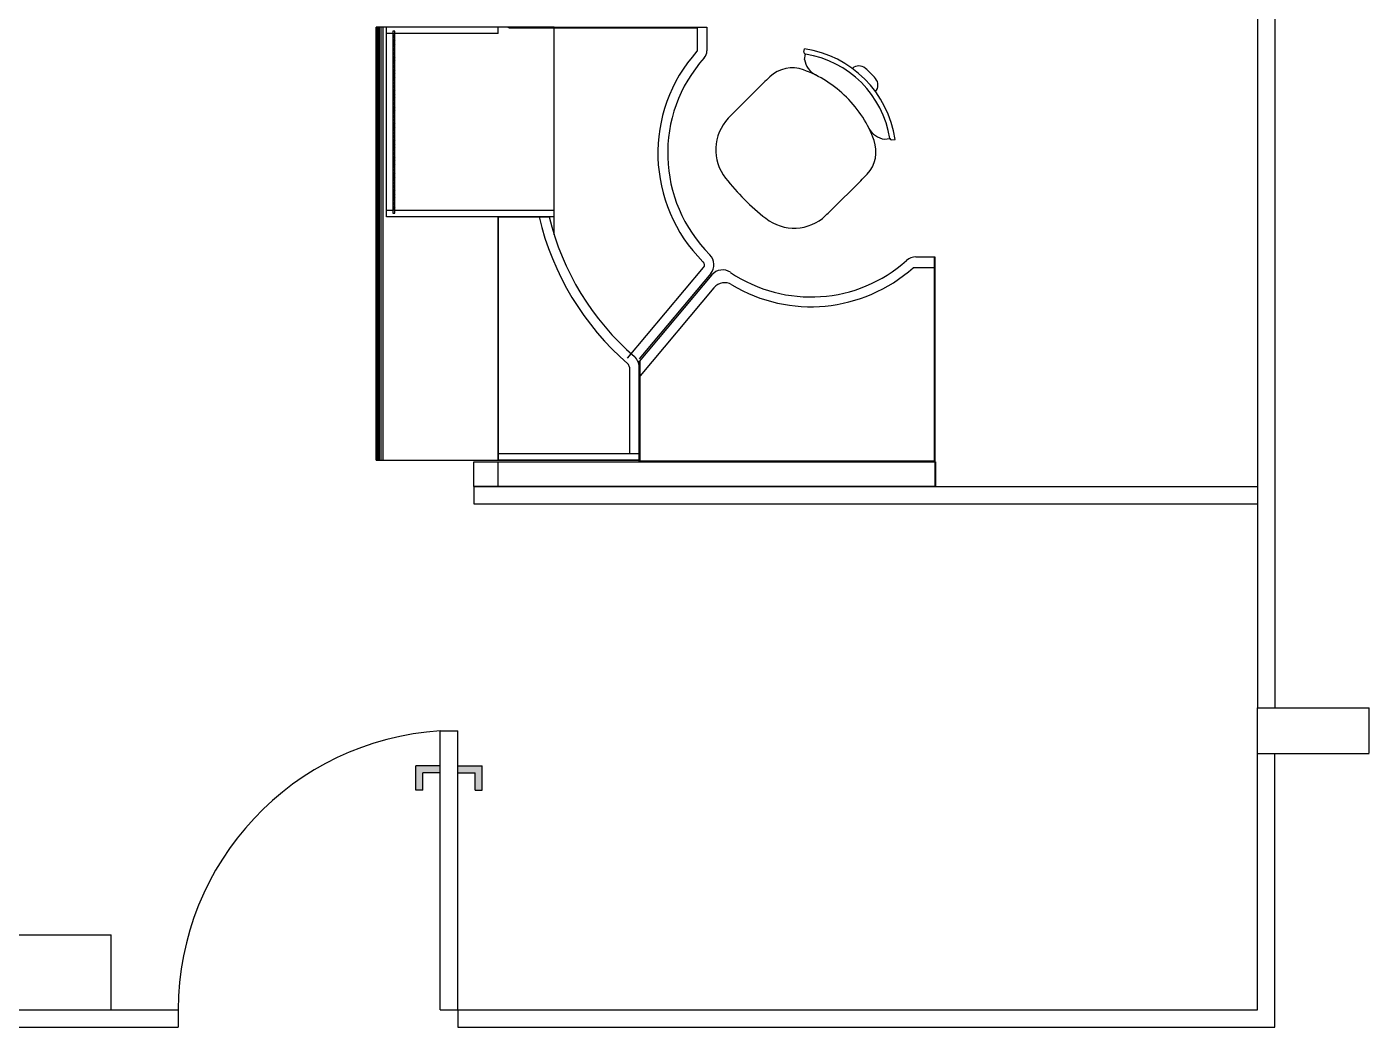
# Model space of a CAD drawing. Extents: x -22 to 17.7, y 1.4 to 35.6.
# Drawn here: x -0.146 to 3.697, y 8.573 to 11.438 of the extents above; entities that cross this region are included whole.
import ezdxf

# ---------------------------------------------------------------- set-up
doc = ezdxf.new("R2010")
doc.units = 0
doc.header["$LTSCALE"] = 0.02
doc.layers.get('0').update_dxf_attribs({"linetype": 'CONTINUOUS'})
doc.layers.add('ARCOND_BASE', color=7, linetype='CONTINUOUS')

# ---------------------------------------------------------------- blocks, each defined once
blk = doc.blocks.new('*X121')
at = {"color": 0}
for p, q in [((1170.7261, 1261.4762), (1170.7313, 1261.4814)), ((1170.7261, 1261.4709), (1170.7321, 1261.4769)), ((1170.7261, 1261.4656), (1170.7321, 1261.4716)), ((1170.7261, 1261.4603), (1170.7321, 1261.4663)), ((1170.7261, 1261.455), (1170.7321, 1261.461)), ((1170.7261, 1261.4497), (1170.7321, 1261.4557)), ((1170.7261, 1261.4444), (1170.7321, 1261.4504)), ((1170.7261, 1261.4391), (1170.7321, 1261.4451)), ((1170.7261, 1261.4338), (1170.7321, 1261.4398)), ((1170.7261, 1261.4285), (1170.7321, 1261.4345)), ((1170.7261, 1261.4232), (1170.7321, 1261.4292)), ((1170.7261, 1261.4179), (1170.7321, 1261.4239)), ((1170.7261, 1261.4126), (1170.7321, 1261.4186)), ((1170.7261, 1261.4073), (1170.7321, 1261.4133)), ((1170.7261, 1261.402), (1170.7321, 1261.408)), ((1170.7261, 1261.3967), (1170.7321, 1261.4027)), ((1170.7261, 1261.3914), (1170.7321, 1261.3974)), ((1170.7261, 1261.3861), (1170.7321, 1261.3921)), ((1170.7261, 1261.3808), (1170.7321, 1261.3868)), ((1170.7261, 1261.3755), (1170.7321, 1261.3815)), ((1170.7261, 1261.3702), (1170.7321, 1261.3762)), ((1170.7261, 1261.3649), (1170.7321, 1261.3709)), ((1170.7261, 1261.3595), (1170.7321, 1261.3655)), ((1170.7261, 1261.3542), (1170.7321, 1261.3602)), ((1170.7261, 1261.3489), (1170.7321, 1261.3549)), ((1170.7261, 1261.3436), (1170.7321, 1261.3496)), ((1170.7261, 1261.3383), (1170.7321, 1261.3443)), ((1170.7261, 1261.333), (1170.7321, 1261.339)), ((1170.7261, 1261.3277), (1170.7321, 1261.3337)), ((1170.7261, 1261.3224), (1170.7321, 1261.3284)), ((1170.7261, 1261.3171), (1170.7321, 1261.3231)), ((1170.7261, 1261.3118), (1170.7321, 1261.3178)), ((1170.7261, 1261.3065), (1170.7321, 1261.3125)), ((1170.7261, 1261.3012), (1170.7321, 1261.3072)), ((1170.7261, 1261.2959), (1170.7321, 1261.3019)), ((1170.7261, 1261.2906), (1170.7321, 1261.2966)), ((1170.7261, 1261.2853), (1170.7321, 1261.2913)), ((1170.7261, 1261.28), (1170.7321, 1261.286)), ((1170.7261, 1261.2747), (1170.7321, 1261.2807)), ((1170.7261, 1261.2694), (1170.7321, 1261.2754)), ((1170.7261, 1261.2641), (1170.7321, 1261.2701)), ((1170.7261, 1261.2588), (1170.7321, 1261.2648)), ((1170.7261, 1261.2535), (1170.7321, 1261.2595)), ((1170.7261, 1261.2482), (1170.7321, 1261.2542)), ((1170.7261, 1261.2429), (1170.7321, 1261.2489)), ((1170.7261, 1261.2376), (1170.7321, 1261.2436)), ((1170.7261, 1261.2323), (1170.7321, 1261.2383)), ((1170.7261, 1261.227), (1170.7321, 1261.233)), ((1170.7261, 1261.2217), (1170.7321, 1261.2277)), ((1170.7261, 1261.2164), (1170.7321, 1261.2224)), ((1170.7261, 1261.2111), (1170.7321, 1261.2171)), ((1170.7261, 1261.2058), (1170.7321, 1261.2118)), ((1170.7261, 1261.2005), (1170.7321, 1261.2065)), ((1170.7261, 1261.1951), (1170.7321, 1261.2011)), ((1170.7261, 1261.1898), (1170.7321, 1261.1958)), ((1170.7261, 1261.1845), (1170.7321, 1261.1905)), ((1170.7261, 1261.1792), (1170.7321, 1261.1852)), ((1170.7261, 1261.1739), (1170.7321, 1261.1799)), ((1170.7261, 1261.1686), (1170.7321, 1261.1746)), ((1170.7261, 1261.1633), (1170.7321, 1261.1693)), ((1170.7261, 1261.158), (1170.7321, 1261.164)), ((1170.7261, 1261.1527), (1170.7321, 1261.1587)), ((1170.7261, 1261.1474), (1170.7321, 1261.1534)), ((1170.7261, 1261.1421), (1170.7321, 1261.1481)), ((1170.7261, 1261.1368), (1170.7321, 1261.1428)), ((1170.7261, 1261.1315), (1170.7321, 1261.1375)), ((1170.7261, 1261.1262), (1170.7321, 1261.1322)), ((1170.7261, 1261.1209), (1170.7321, 1261.1269)), ((1170.7261, 1261.1156), (1170.7321, 1261.1216)), ((1170.7261, 1261.1103), (1170.7321, 1261.1163)), ((1170.7261, 1261.105), (1170.7321, 1261.111)), ((1170.7261, 1261.0997), (1170.7321, 1261.1057)), ((1170.7261, 1261.0944), (1170.7321, 1261.1004)), ((1170.7261, 1261.0891), (1170.7321, 1261.0951)), ((1170.7261, 1261.0838), (1170.7321, 1261.0898)), ((1170.7261, 1261.0785), (1170.7321, 1261.0845)), ((1170.7261, 1261.0732), (1170.7321, 1261.0792)), ((1170.7261, 1261.0679), (1170.7321, 1261.0739)), ((1170.7261, 1261.0626), (1170.7321, 1261.0686)), ((1170.7261, 1261.0573), (1170.7321, 1261.0633)), ((1170.7261, 1261.052), (1170.7321, 1261.058)), ((1170.7261, 1261.0467), (1170.7321, 1261.0527)), ((1170.7261, 1261.0414), (1170.7321, 1261.0474)), ((1170.7261, 1261.036), (1170.7321, 1261.042)), ((1170.7261, 1261.0307), (1170.7321, 1261.0367)), ((1170.7261, 1261.0254), (1170.7321, 1261.0314)), ((1170.7261, 1261.0201), (1170.7321, 1261.0261)), ((1170.7261, 1261.0148), (1170.7321, 1261.0208)), ((1170.7261, 1261.0095), (1170.7321, 1261.0155)), ((1170.7261, 1261.0042), (1170.7321, 1261.0102)), ((1170.7261, 1260.9989), (1170.7321, 1261.0049)), ((1170.7261, 1260.9936), (1170.7321, 1260.9996)), ((1170.7261, 1260.9883), (1170.7321, 1260.9943)), ((1170.7261, 1260.983), (1170.7321, 1260.989)), ((1170.7261, 1260.9777), (1170.7321, 1260.9837)), ((1170.7281, 1260.9744), (1170.7321, 1260.9784))]:
    blk.add_line(p, q, dxfattribs=at)

msp = doc.modelspace()

# ---------------------------------------------------------------- linework, layer by layer
at = {"layer": 'ARCOND_BASE'}
for p, q in [((3.3774, 13.0075), (3.3774, 9.4875)), ((3.4274, 13.0075), (3.4274, 9.4875)), ((1.3641, 11.4369), (0.8541, 11.4369)), ((0.8541, 11.4369), (0.8541, 10.1969)), ((0.8548, 10.1969), (0.8548, 11.4369)), ((0.8568, 10.1969), (0.8568, 11.4369)), ((0.86, 10.1969), (0.86, 11.4369)), ((0.8641, 10.1969), (0.8641, 11.4369)), ((0.8689, 10.1969), (0.8689, 11.4369)), ((0.8741, 10.1969), (0.8741, 11.4369)), ((1.2041, 11.4369), (0.8841, 11.4369)), ((0.8841, 10.9119), (0.8841, 11.4369)), ((0.9021, 11.4189), (0.8841, 11.4189)), ((1.2041, 11.4189), (0.9081, 11.4189)), ((1.2041, 11.4189), (1.2041, 11.4369)), ((1.2314, 11.4369), (1.8014, 11.4369)), ((1.7734, 11.4344), (1.2339, 11.4344)), ((1.3641, 10.8427), (1.3641, 11.4369)), ((1.8014, 11.4369), (1.8014, 11.3696)), ((2.0793, 11.3655), (2.0807, 11.3748)), ((2.0811, 11.3445), (2.0833, 11.3602)), ((1.8774, 11.1915), (1.9625, 11.2766)), ((2.3096, 11.116), (2.3252, 11.1183)), ((2.3306, 11.1143), (2.3399, 11.1156)), ((2.2417, 10.9974), (2.1565, 10.9123)), ((0.8841, 10.8939), (0.8841, 10.9119)), ((0.9021, 10.9119), (0.8841, 10.9119)), ((1.3641, 10.8939), (0.8841, 10.8939)), ((1.3641, 10.9119), (0.9081, 10.9119)), ((1.2041, 10.8939), (1.3498, 10.8939)), ((1.2041, 10.1969), (1.2041, 10.8939)), ((1.2041, 10.8939), (1.2041, 10.2099)), ((1.3641, 10.8939), (1.3641, 10.9119)), ((1.3641, 10.8939), (1.3641, 10.9119)), ((2.3999, 10.7794), (2.4541, 10.7794)), ((2.4516, 10.7794), (2.4516, 10.1944)), ((2.4541, 10.7794), (2.4541, 10.1919)), ((1.8124, 10.7312), (1.6074, 10.4869)), ((1.8158, 10.7276), (1.6074, 10.4792)), ((2.3919, 10.7484), (2.4516, 10.7484)), ((1.8215, 10.6908), (1.6099, 10.4386)), ((1.5794, 10.4634), (1.5794, 10.2149)), ((1.6074, 10.1969), (1.6074, 10.4819)), ((1.6074, 10.1919), (1.6074, 10.4792)), ((1.6074, 10.4634), (1.6074, 10.1969)), ((1.6099, 10.1944), (1.6099, 10.4821)), ((0.8541, 10.1969), (1.6074, 10.1969)), ((1.6074, 10.2149), (1.2041, 10.2149)), ((1.2041, 10.2099), (1.2041, 10.1969)), ((1.6074, 10.1969), (1.2041, 10.1969)), ((1.5541, 10.1969), (1.2041, 10.1969)), ((1.2041, 10.1219), (1.2041, 10.1919)), ((2.4541, 10.1919), (1.6074, 10.1919)), ((2.4516, 10.1944), (1.6099, 10.1944)), ((2.4516, 10.1944), (1.6099, 10.1944)), ((1.1341, 10.1219), (3.3774, 10.1219)), ((1.1341, 10.1219), (1.1341, 10.0719)), ((1.1341, 10.0719), (3.3774, 10.0719)), ((3.3774, 9.4875), (3.6974, 9.4875)), ((3.3774, 9.3575), (3.3774, 9.4875)), ((3.6974, 9.3575), (3.6974, 9.4875)), ((1.038, 8.6229), (1.038, 9.4213)), ((1.038, 9.4213), (1.088, 9.4213)), ((1.088, 8.6229), (1.088, 9.4213)), ((3.3774, 9.3569), (3.6974, 9.3569)), ((3.3774, 8.6229), (3.3774, 9.3569)), ((3.4274, 8.5729), (3.4274, 9.3569)), ((0.968, 9.2513), (0.968, 9.3213)), ((1.038, 9.3213), (0.968, 9.3213)), ((0.988, 9.2513), (0.988, 9.3013)), ((1.038, 9.3013), (0.988, 9.3013)), ((1.088, 9.3213), (1.158, 9.3213)), ((1.088, 9.3013), (1.138, 9.3013)), ((1.138, 9.2513), (1.138, 9.3013)), ((1.158, 9.2513), (1.158, 9.3213)), ((0.988, 9.2513), (0.968, 9.2513)), ((1.138, 9.2513), (1.158, 9.2513)), ((-0.5944, 8.8369), (0.0954, 8.8369)), ((0.0954, 8.6229), (0.0954, 8.8369)), ((-0.863, 8.6229), (0.288, 8.6229)), ((0.288, 8.6229), (0.288, 8.5729)), ((1.038, 8.6229), (1.088, 8.6229)), ((1.088, 8.6229), (1.088, 8.5729)), ((1.088, 8.6229), (3.3774, 8.6229)), ((-0.863, 8.5729), (0.288, 8.5729)), ((1.088, 8.5729), (3.4274, 8.5729))]:
    msp.add_line(p, q, dxfattribs=at)
for points in [[(0.9021, 11.4259), (0.9021, 10.9049), (0.9081, 10.9049), (0.9081, 11.4259)], [(1.1341, 10.1919), (2.4541, 10.1919), (2.4541, 10.1219), (1.1341, 10.1219)]]:
    msp.add_lwpolyline(points, close=True, dxfattribs=at)
msp.add_lwpolyline([(1.7734, 11.4344), (1.7734, 11.3696, -0.184744), (1.7729, 11.3683, 0.399041), (1.7902, 10.7654, -0.389622), (1.7909, 10.7492), (1.5729, 10.4894)], format="xyb", dxfattribs=at)
msp.add_lwpolyline([(2.4541, 10.1919), (2.4556, 10.1919), (2.4556, 10.1219), (2.4541, 10.1219)], dxfattribs=at)
for centre, radius, start, end in [((2.0991, 11.0759), 0.41, 138.1319, 225.148), ((1.7714, 11.3696), 0.03, 318.1319, 360), ((2.084, 11.3648), 0.0047, 171.8699, 260.9604), ((2.0375, 11.0724), 0.3055, 8.1301, 81.8699), ((2.1426, 11.3547), 0.0623, 189.3405, 240.7396), ((2.0375, 11.0724), 0.2914, 9.0396, 80.9604), ((2.0459, 11.2266), 0.094, 69.9388, 133.3074), ((1.9621, 10.997), 0.3384, 45, 69.9388), ((2.2365, 11.298), 0.0282, 48.5833, 131.6281), ((2.0375, 11.0724), 0.329, 41.4167, 48.5833), ((2.5939, 10.6451), 0.893, 133.3074, 135), ((2.263, 11.2714), 0.0282, 318.3719, 41.4167), ((1.9621, 10.997), 0.3384, 20.0612, 45), ((2.3759, 10.693), 0.705, 135, 136.7293), ((1.9584, 11.086), 0.1316, 136.7293, 218.155), ((2.3197, 11.1775), 0.0623, 209.2604, 260.6595), ((2.1916, 11.0808), 0.094, 316.6926, 20.0612), ((2.3299, 11.1189), 0.0047, 189.0396, 278.1301), ((2.3908, 11.4257), 0.6815, 218.155, 225), ((1.6102, 11.6289), 0.893, 315, 316.6926), ((2.3908, 11.4257), 0.6815, 225, 231.845), ((2.0991, 11.0759), 0.7991, 193.1649, 229.0406), ((2.0991, 11.0759), 0.7711, 193.652, 229.0406), ((2.0511, 10.9933), 0.1316, 231.845, 313.2707), ((1.658, 11.4108), 0.705, 313.2707, 315), ((1.7817, 10.7569), 0.04, 320, 45.148), ((2.0991, 11.0759), 0.4114, 235.9688, 311.7928), ((2.3999, 10.7394), 0.04, 90, 131.7928), ((1.8465, 10.7019), 0.04, 55.9688, 140), ((2.0991, 11.0759), 0.4394, 238.9935, 311.7928), ((1.8522, 10.6651), 0.04, 58.9935, 140), ((1.5674, 10.4634), 0.04, 0, 49.0406), ((1.5674, 10.4634), 0.012, 0, 49.0406), ((1.088, 8.6229), 0.8, 93.5833, 180)]:
    msp.add_arc(centre, radius, start, end, dxfattribs=at)
for points in [[(0.968, 9.3213), (1.038, 9.3213), (0.988, 9.3013), (1.038, 9.3013)], [(0.968, 9.2513), (0.968, 9.3213), (0.988, 9.2513), (0.988, 9.3013)], [(1.088, 9.3213), (1.158, 9.3213), (1.088, 9.3013), (1.138, 9.3013)], [(1.138, 9.2513), (1.138, 9.3013), (1.158, 9.2513), (1.158, 9.3213)]]:
    msp.add_solid(points, dxfattribs=at)

# ---------------------------------------------------------------- block references
at = {"layer": 'ARCOND_BASE', "rotation": 180}
msp.add_blockref('*X121', (1171.6342, 1272.3933), dxfattribs=at)

doc.saveas('drawing.dxf')
